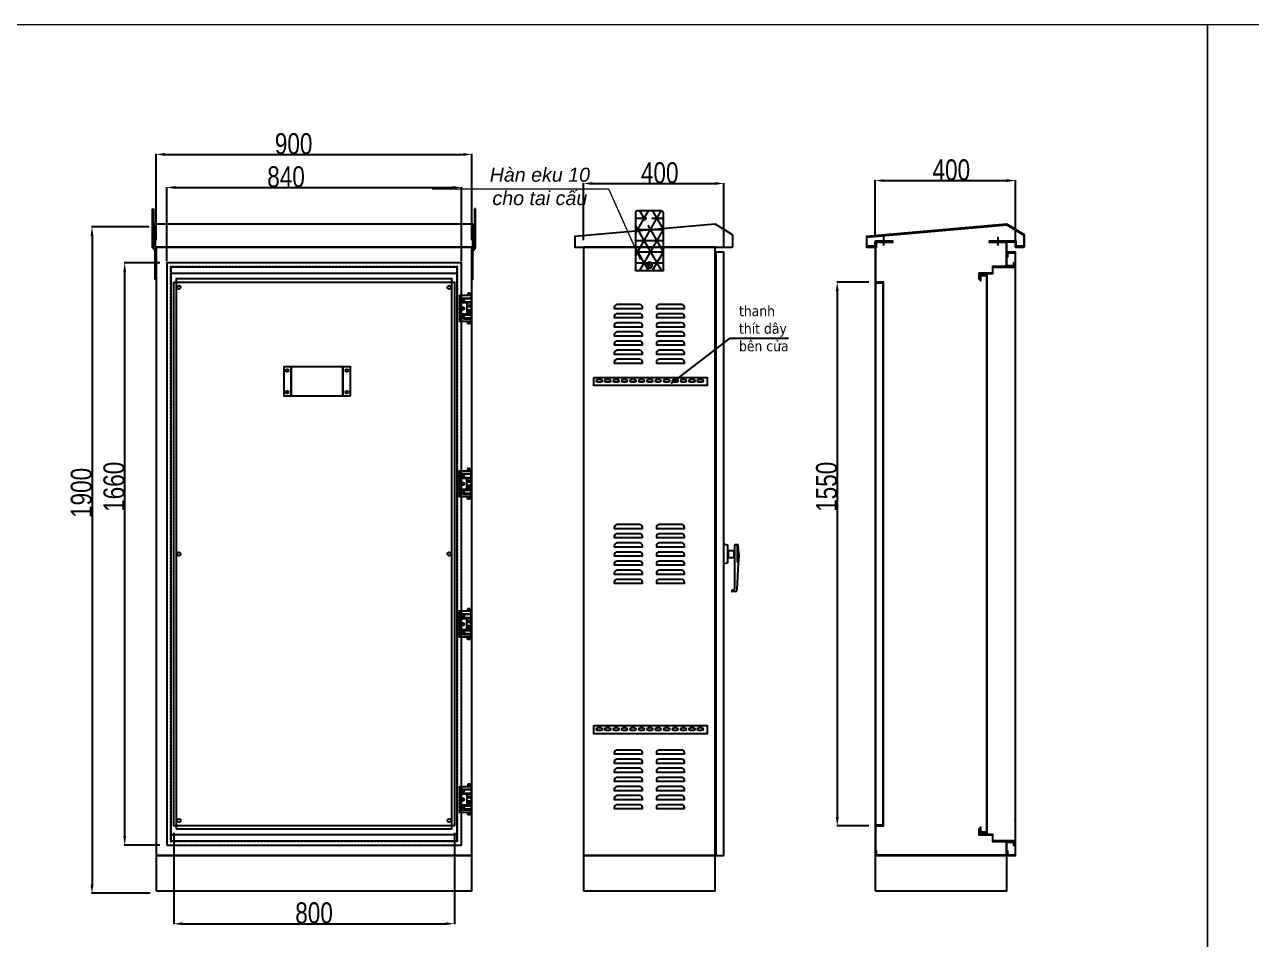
# Model space of a CAD drawing. Header units: inches. Extents: x 21 to 136330, y 8 to 58290.
# Drawn here: x 29697 to 33193, y 19585 to 22194 of the extents above; entities that cross this region are included whole.
import ezdxf
from ezdxf.enums import TextEntityAlignment as Align

# ---------------------------------------------------------------- set-up
doc = ezdxf.new("R2010")
doc.units = ezdxf.units.IN
doc.header["$MEASUREMENT"] = 0
doc.linetypes.add('EPL_DASH', pattern=[1, 0.5, -0.5])
doc.linetypes.add('HIDDEN', pattern=[9.525, 6.35, -3.175])
for name, color, linetype, lineweight in [('0 TĂNG CỨNG', 7, 'Continuous', 15), ('@.0.DM. NÉT ĐỨT', 8, 'HIDDEN', 9), ('ME-DIM', 8, 'Continuous', 13)]:
    doc.layers.add(name, color=color, linetype=linetype, lineweight=lineweight)
for name, color, linetype, transparency in [('@.0.DM. KÍCH THƯỚC', 8, 'Continuous', 0.2), ('@.0.DM. KÍCH THƯỚC @ 1', 8, 'Continuous', 0.2), ('@.DM. KÍCH THƯỚC', 8, 'Continuous', 0.2), ('@.DM. KÍCH THƯỚC @ 1', 8, 'Continuous', 0.2)]:
    doc.layers.add(name, color=color, linetype=linetype, transparency=transparency)
for name, color, linetype in [('@.0.DM. NÉT CHÍNH', 7, 'Continuous'), ('DIM', 96, 'Continuous'), ('equipments-cont.', 140, 'Continuous'), ('Text', 4, 'Continuous')]:
    doc.layers.add(name, color=color, linetype=linetype)
doc.styles.add('ARIAL', font='arial.ttf')
doc.styles.add('Note Text (ISO)', font='tahoma.ttf')
doc.styles.add('roman', font='roman.shx', dxfattribs={"width": 0.8})
doc.styles.add('Tahoma (Input Text)', font='tahoma.ttf')
doc.styles.add('TEXT-ELECTRICAL', font='')
doc.styles.get('TEXT-ELECTRICAL').set_extended_font_data('.VnArial NarrowH')
doc.dimstyles.new('Kích thước Duy Mạnh', dxfattribs={"dimtxt": 30, "dimasz": 25, "dimexe": 1.25, "dimexo": 20, "dimtad": 1, "dimdec": 1, "dimtxsty": 'roman', "dimcen": 2.5, "dimclrd": 8, "dimclre": 8, "dimclrt": 2, "dimadec": 0, "dimazin": 0, "dimtfac": 1, "dimtdec": 1, "dimtix": 1, "dimtmove": 0, "dimatfit": 3, "dimfxl": 1, "dimtfillclr": 1, "dimarcsym": 0})
doc.dimstyles.new('ME DIM 1-20', dxfattribs={"dimscale": 20, "dimtxt": 2, "dimasz": 1, "dimexe": 0.5, "dimexo": 0.5, "dimgap": 0.5, "dimtad": 1, "dimdec": 0, "dimzin": 0, "dimdsep": 46, "dimtxsty": 'TEXT-ELECTRICAL', "dimblk": 'OBLIQUE', "dimcen": 0, "dimdle": 0.5, "dimclrd": 256, "dimclre": 256, "dimclrt": 256, "dimadec": 0, "dimazin": 0, "dimtfac": 1, "dimtdec": 0, "dimtix": 1, "dimtofl": 0, "dimtmove": 0, "dimatfit": 3, "dimfxl": 1, "dimtolj": 1, "dimtzin": 0, "dimlwd": -1, "dimlwe": -1, "dimarcsym": 0})

# ---------------------------------------------------------------- blocks, each defined once
blk = doc.blocks.new('KHUNG KT1')
at = {"color": 7}
blk.add_lwpolyline([(0, 0), (7128, 0), (7128, -5040), (0, -5040)], close=True, dxfattribs=at)
at = {"color": 1, "style": 'Tahoma (Input Text)', "flags": 8}
for tag, p in [('#01', (328.9, -4851.1)), ('#03', (1514.7, -4846.3)), ('#05', (2819, -4851.1)), ('#07', (4424, -4851.1)), ('#09', (5172.9, -4851.1)), ('#02', (189.8, -4995.1)), ('#04', (1755.3, -4995.1)), ('#06', (2727.8, -4995.1)), ('#08', (4382.7, -4995.1)), ('#10', (5172.9, -4995.1))]:
    blk.add_attdef(tag, p, '', height=60, dxfattribs=at)
blk.add_attdef('#11', text='', height=60, dxfattribs=at).set_placement((6996, -4961.6), align=Align.CENTER)
at = {"layer": '0 TĂNG CỨNG', "color": 1, "style": 'ARIAL'}
blk.add_attdef('#12', (852.8, -4987.6), '', height=60, dxfattribs=at)
blk = doc.blocks.new('*D1057')
at = {"layer": '@.DM. KÍCH THƯỚC', "color": 8, "lineweight": -2, "transparency": 16777216}
for p, q in [((30081.9, 21514.5), (29981, 21514.5)), ((30081.9, 19854.6), (29981, 19854.6))]:
    blk.add_line(p, q, dxfattribs=at)
at = {"layer": '@.DM. KÍCH THƯỚC', "lineweight": -2, "transparency": 16777216}
blk.add_line((29982.2, 19879.6), (29982.2, 21489.5), dxfattribs=at)
at = {"layer": '@.DM. KÍCH THƯỚC', "transparency": 16777216}
for points in [[(29978.1, 21489.5), (29986.4, 21489.5), (29982.2, 21514.5)], [(29978.1, 19879.6), (29986.4, 19879.6), (29982.2, 19854.6)]]:
    blk.add_solid(points, dxfattribs=at)
at = {"layer": 'Defpoints', "color": 0, "transparency": 16777216}
for p in [(29982.2, 21514.5), (30101.9, 21514.5), (30101.9, 19854.6)]:
    blk.add_point(p, dxfattribs=at)
at = {"layer": '@.DM. KÍCH THƯỚC', "color": 2, "transparency": 16777216, "insert": (29921.6, 20804.6), "char_height": 60, "attachment_point": 1, "rotation": 90, "style": 'roman'}
blk.add_mtext('1660', dxfattribs=at)
blk = doc.blocks.new('*D1058')
at = {"layer": '@.DM. KÍCH THƯỚC', "color": 8, "lineweight": -2, "transparency": 16777216}
for p, q in [((30101.9, 21519.6), (30101.9, 21730.8)), ((30941.8, 21519.6), (30941.8, 21730.8))]:
    blk.add_line(p, q, dxfattribs=at)
at = {"layer": '@.DM. KÍCH THƯỚC', "lineweight": -2, "transparency": 16777216}
blk.add_line((30126.9, 21729.5), (30916.8, 21729.5), dxfattribs=at)
at = {"layer": '@.DM. KÍCH THƯỚC', "transparency": 16777216}
for points in [[(30126.9, 21733.7), (30126.9, 21725.4), (30101.9, 21729.5)], [(30916.8, 21733.7), (30916.8, 21725.4), (30941.8, 21729.5)]]:
    blk.add_solid(points, dxfattribs=at)
at = {"layer": 'Defpoints', "color": 0, "transparency": 16777216}
for p in [(30941.8, 21729.5), (30101.9, 21499.6), (30941.8, 21499.6)]:
    blk.add_point(p, dxfattribs=at)
at = {"layer": '@.DM. KÍCH THƯỚC', "color": 2, "transparency": 16777216, "insert": (30388.5, 21790.1), "char_height": 60, "attachment_point": 1, "style": 'roman'}
blk.add_mtext('840', dxfattribs=at)
blk = doc.blocks.new('*D1062')
at = {"layer": '@.DM. KÍCH THƯỚC', "color": 8, "lineweight": -2, "transparency": 16777216}
for p, q in [((30052.4, 21617.1), (29887.9, 21617.1)), ((30054.9, 19717.2), (29887.9, 19717.2))]:
    blk.add_line(p, q, dxfattribs=at)
at = {"layer": '@.DM. KÍCH THƯỚC', "lineweight": -2, "transparency": 16777216}
blk.add_line((29889.1, 21592.1), (29889.1, 19742.2), dxfattribs=at)
at = {"layer": '@.DM. KÍCH THƯỚC', "transparency": 16777216}
for points in [[(29884.9, 21592.1), (29893.3, 21592.1), (29889.1, 21617.1)], [(29884.9, 19742.2), (29893.3, 19742.2), (29889.1, 19717.2)]]:
    blk.add_solid(points, dxfattribs=at)
at = {"layer": 'Defpoints', "color": 0, "transparency": 16777216}
for p in [(30072.4, 21617.1), (29889.1, 19717.2), (30074.9, 19717.2)]:
    blk.add_point(p, dxfattribs=at)
at = {"layer": '@.DM. KÍCH THƯỚC', "color": 2, "transparency": 16777216, "insert": (29828.5, 20787.2), "char_height": 60, "attachment_point": 1, "rotation": 90, "style": 'roman'}
blk.add_mtext('1900', dxfattribs=at)
blk = doc.blocks.new('*D1063')
at = {"layer": '@.DM. KÍCH THƯỚC', "color": 8, "lineweight": -2, "transparency": 16777216}
for p, q in [((30071.9, 21579.5), (30071.9, 21824.9)), ((30971.9, 21579.5), (30971.9, 21824.9))]:
    blk.add_line(p, q, dxfattribs=at)
at = {"layer": '@.DM. KÍCH THƯỚC', "lineweight": -2, "transparency": 16777216}
blk.add_line((30096.9, 21823.7), (30946.9, 21823.7), dxfattribs=at)
at = {"layer": '@.DM. KÍCH THƯỚC', "transparency": 16777216}
for points in [[(30096.9, 21827.8), (30096.9, 21819.5), (30071.9, 21823.7)], [(30946.9, 21827.8), (30946.9, 21819.5), (30971.9, 21823.7)]]:
    blk.add_solid(points, dxfattribs=at)
at = {"layer": 'Defpoints', "color": 0, "transparency": 16777216}
for p in [(30971.9, 21823.7), (30071.9, 21559.5), (30971.9, 21559.5)]:
    blk.add_point(p, dxfattribs=at)
at = {"layer": '@.DM. KÍCH THƯỚC', "color": 2, "transparency": 16777216, "insert": (30410.1, 21884.3), "char_height": 60, "attachment_point": 1, "style": 'roman'}
blk.add_mtext('900', dxfattribs=at)
blk = doc.blocks.new('*D1064')
at = {"layer": '@.DM. KÍCH THƯỚC', "color": 8, "lineweight": -2, "transparency": 16777216}
for p, q in [((32102.6, 21459.6), (32011.6, 21459.6)), ((32102.6, 19909.6), (32011.6, 19909.6))]:
    blk.add_line(p, q, dxfattribs=at)
at = {"layer": '@.DM. KÍCH THƯỚC', "lineweight": -2, "transparency": 16777216}
blk.add_line((32012.9, 21434.6), (32012.9, 19934.6), dxfattribs=at)
at = {"layer": '@.DM. KÍCH THƯỚC', "transparency": 16777216}
for points in [[(32008.7, 21434.6), (32017.1, 21434.6), (32012.9, 21459.6)], [(32008.7, 19934.6), (32017.1, 19934.6), (32012.9, 19909.6)]]:
    blk.add_solid(points, dxfattribs=at)
at = {"layer": 'Defpoints', "color": 0, "transparency": 16777216}
for p in [(32122.6, 21459.6), (32012.9, 19909.6), (32122.6, 19909.6)]:
    blk.add_point(p, dxfattribs=at)
at = {"layer": '@.DM. KÍCH THƯỚC', "color": 2, "transparency": 16777216, "insert": (31952.3, 20804.6), "char_height": 60, "attachment_point": 1, "rotation": 90, "style": 'roman'}
blk.add_mtext('1550', dxfattribs=at)
blk = doc.blocks.new('*D1065')
at = {"layer": '@.DM. KÍCH THƯỚC', "color": 8, "lineweight": -2, "transparency": 16777216}
for p, q in [((32121.1, 21593.1), (32121.1, 21750.3)), ((32521.1, 21561.6), (32521.1, 21750.3))]:
    blk.add_line(p, q, dxfattribs=at)
at = {"layer": '@.DM. KÍCH THƯỚC', "lineweight": -2, "transparency": 16777216}
blk.add_line((32146.1, 21749.1), (32496.1, 21749.1), dxfattribs=at)
at = {"layer": '@.DM. KÍCH THƯỚC', "transparency": 16777216}
for points in [[(32146.1, 21753.2), (32146.1, 21744.9), (32121.1, 21749.1)], [(32496.1, 21753.2), (32496.1, 21744.9), (32521.1, 21749.1)]]:
    blk.add_solid(points, dxfattribs=at)
at = {"layer": 'Defpoints', "color": 0, "transparency": 16777216}
for p in [(32521.1, 21749.1), (32121.1, 21573.1), (32521.1, 21541.6)]:
    blk.add_point(p, dxfattribs=at)
at = {"layer": '@.DM. KÍCH THƯỚC', "color": 2, "transparency": 16777216, "insert": (32284.4, 21809.7), "char_height": 60, "attachment_point": 1, "style": 'roman'}
blk.add_mtext('400', dxfattribs=at)
blk = doc.blocks.new('*D1066')
at = {"layer": '@.DM. KÍCH THƯỚC', "color": 8, "lineweight": -2, "transparency": 16777216}
for p, q in [((31290.1, 21579.6), (31290.1, 21742.1)), ((31690.1, 21561.6), (31690.1, 21742.1))]:
    blk.add_line(p, q, dxfattribs=at)
at = {"layer": '@.DM. KÍCH THƯỚC', "lineweight": -2, "transparency": 16777216}
blk.add_line((31315.1, 21740.9), (31665.1, 21740.9), dxfattribs=at)
at = {"layer": '@.DM. KÍCH THƯỚC', "transparency": 16777216}
for points in [[(31315.1, 21745), (31315.1, 21736.7), (31290.1, 21740.9)], [(31665.1, 21745), (31665.1, 21736.7), (31690.1, 21740.9)]]:
    blk.add_solid(points, dxfattribs=at)
at = {"layer": 'Defpoints', "color": 0, "transparency": 16777216}
for p in [(31690.1, 21740.9), (31290.1, 21559.6), (31690.1, 21541.6)]:
    blk.add_point(p, dxfattribs=at)
at = {"layer": '@.DM. KÍCH THƯỚC', "color": 2, "transparency": 16777216, "insert": (31453.4, 21801.5), "char_height": 60, "attachment_point": 1, "style": 'roman'}
blk.add_mtext('400', dxfattribs=at)
blk = doc.blocks.new('*D1099')
at = {"layer": '@.DM. KÍCH THƯỚC', "color": 8, "lineweight": -2, "transparency": 16777216}
for p, q in [((30121.9, 19889.6), (30121.9, 19629.1)), ((30921.9, 19889.6), (30921.9, 19629.1))]:
    blk.add_line(p, q, dxfattribs=at)
at = {"layer": '@.DM. KÍCH THƯỚC', "lineweight": -2, "transparency": 16777216}
blk.add_line((30146.9, 19630.4), (30896.9, 19630.4), dxfattribs=at)
at = {"layer": '@.DM. KÍCH THƯỚC', "transparency": 16777216}
for points in [[(30146.9, 19634.6), (30146.9, 19626.2), (30121.9, 19630.4)], [(30896.9, 19634.6), (30896.9, 19626.2), (30921.9, 19630.4)]]:
    blk.add_solid(points, dxfattribs=at)
at = {"layer": 'Defpoints', "color": 0, "transparency": 16777216}
for p in [(30121.9, 19909.6), (30921.9, 19909.6), (30921.9, 19630.4)]:
    blk.add_point(p, dxfattribs=at)
at = {"layer": '@.DM. KÍCH THƯỚC', "color": 2, "transparency": 16777216, "insert": (30521.9, 19661), "char_height": 60, "attachment_point": 5, "style": 'roman'}
blk.add_mtext('800', dxfattribs=at)
blk = doc.blocks.new('HL011-1-6')
at = {"color": 8}
for p, q in [((29.5, 81), (22.5, 81)), ((22.5, 81), (22.5, 78)), ((23.5, 78), (22.5, 78)), ((23.5, 75), (22.5, 75)), ((23.5, 75), (23.5, 78)), ((29.5, 78), (28.5, 78)), ((28.5, 75), (28.5, 78)), ((28.5, 75), (29.5, 75)), ((29.5, 78), (29.5, 81)), ((11, 56), (11, 54)), ((11, 56), (32, 56)), ((20, 54), (20, 21)), ((20, 47), (32, 47)), ((32, 42.5), (20, 42.5)), ((22.5, 56), (22.5, 54)), ((23.1, 47), (24, 44)), ((24, 44), (28, 44)), ((28.9, 47), (28, 44)), ((29.5, 54), (29.5, 56)), ((11, 21), (11, 19)), ((11, 19), (32, 19)), ((32, 32.5), (20, 32.5)), ((20, 28), (32, 28)), ((22.5, 19), (22.5, 21)), ((23.5, 0), (22.5, 0)), ((23.1, 28), (24, 31)), ((23.5, 0), (23.5, -3)), ((24, 31), (28, 31)), ((28.9, 28), (28, 31)), ((28.5, 0), (28.5, -3)), ((28.5, 0), (29.5, 0)), ((29.5, 21), (29.5, 19)), ((22.5, -6), (22.5, -3)), ((23.5, -3), (22.5, -3)), ((29.5, -6), (22.5, -6)), ((29.5, -3), (28.5, -3)), ((29.5, -3), (29.5, -6))]:
    blk.add_line(p, q, dxfattribs=at)
for points in [[(32, 19), (32, 0), (0, 0), (0, 75), (32, 75), (32, 56)], [(32, 28), (32, 21), (3, 21), (3, 54), (32, 54), (32, 47)], [(32, 42.5), (32, 32.5)]]:
    blk.add_lwpolyline(points, dxfattribs=at)
for points in [[(10, 67), (32, 67), (32, 65), (10, 65)], [(10, 8), (32, 8), (32, 10), (10, 10)]]:
    blk.add_lwpolyline(points, close=True, dxfattribs=at)
for centre in [(5.5, 62.5), (5.5, 37.5), (5.5, 12.5)]:
    blk.add_circle(centre, 3, dxfattribs=at)
blk = doc.blocks.new('Tai cau - 1')
h = blk.add_hatch(color=8)
h.paths.add_polyline_path([(-7.5, 200), (-10, 200), (-10, 182.5), (-7.5, 182.5)])
h.paths.add_polyline_path([(-7.5, 157.5), (-10, 157.5), (-10, 89.6), (-2.5, 79.6), (-2.5, 0), (0, 0), (0, 80), (-7.5, 90.4)])
at = {"color": 8}
for p, q in [((-10, 200), (-7.5, 200)), ((-10, 89.6), (-10, 200)), ((-7.5, 200), (-7.5, 90.4)), ((-2.5, 79.6), (-10, 89.6))]:
    blk.add_line(p, q, dxfattribs=at)
at = {"color": 2}
blk.add_lwpolyline([(-10, 182.5), (-7.5, 182.5), (-7.5, 157.5), (-10, 157.5)], close=True, dxfattribs=at)
at = {"color": 8}
blk.add_lwpolyline([(-7.5, 90.4), (0, 80), (0, 0), (-2.5, 0), (-2.5, 79.6)], dxfattribs=at)
blk = doc.blocks.new('TV-HTS4')
at = {"layer": 'equipments-cont.'}
for p, q in [((12, 10), (10, 12)), ((12, 10), (28, 10)), ((12, 10), (12, -10)), ((28, 10), (30, 12)), ((28, 10), (28, -10)), ((40, 26.4), (32, 26.4)), ((39, -21), (39, 26.4)), ((42, 0), (40, 26.4)), ((42, 0), (41.1, -21)), ((12, -10), (10, -12)), ((12, -10), (28, -10)), ((28, -10), (30, -12)), ((40.9, -24), (37.1, -102.1)), ((39, -23.5), (39, -21)), ((40.4, -23.5), (39, -23.5)), ((40.6, -21.5), (39.5, -21.5)), ((22.5, -104.3), (22.5, -106)), ((28, -102.4), (23.3, -103.3)), ((32.1, -107), (23.5, -107))]:
    blk.add_line(p, q, dxfattribs=at)
blk.add_lwpolyline([(0, 28.5), (8.5, 26.4, -0.344151), (10, 24.4), (10, -24.4, -0.344151), (8.5, -26.4), (0, -28.5)], format="xyb", close=True, dxfattribs=at)
blk.add_lwpolyline([(30, 24.4), (30, -100)], dxfattribs=at)
for centre, radius, start, end in [((32, 24.4), 2, 90, 180), ((39.5, -21), 0.5, 180, 270), ((40.4, -24), 0.5, 357.4899, 90), ((40.6, -21), 0.5, 270, 357.4899), ((23.5, -104.3), 1, 101.3099, 180), ((27.5, -100), 2.5, 281.3099, 0), ((32.1, -102), 5, 270, 358.5193), ((23.5, -106), 1, 180, 270)]:
    blk.add_arc(centre, radius, start, end, dxfattribs=at)
blk = doc.blocks.new('bl10')
h = blk.add_hatch()
h.set_pattern_fill('ANGLE', color=256, scale=0.5, style=0)
h.set_pattern_definition([(0, (-95209.8878, -16108.5042), (0, 3.4925), [2.54, -0.9525]), (90, (-95209.8878, -16108.5042), (-3.4925, 2e-16), [2.54, -0.9525])])
edge = h.paths.add_edge_path(flags=16)
edge.add_arc((0, 7.4), 5, 0, 360)
h.paths.add_polyline_path([(-4.2, 14.7), (-8.5, 7.4), (-4.2, 0), (4.2, 0), (8.5, 7.4), (4.2, 14.7)])
h = blk.add_hatch()
h.set_pattern_fill('DOTS', color=256, style=0)
h.set_pattern_definition([(0, (-95209.8878, -16108.5042), (0.79375, 1.5875), [0, -1.5875])])
edge = h.paths.add_edge_path()
edge.add_arc((0, 7.4), 5, 0, 360)
at = {"color": 252}
for p, q in [((-0.5, 7.4), (0.5, 7.4)), ((0, 6.9), (0, 7.9))]:
    blk.add_line(p, q, dxfattribs=at)
blk.add_lwpolyline([(-4.2, 14.7), (-8.5, 7.4), (-4.2, 0), (4.2, 0), (8.5, 7.4), (4.2, 14.7)], close=True)
blk.add_circle((0, 7.4), 5)
blk = doc.blocks.new('_Oblique')
at = {"color": 0, "linetype": 'ByBlock', "lineweight": -2}
blk.add_line((-0.5, -0.5), (0.5, 0.5), dxfattribs=at)
blk = doc.blocks.new('*U68')
blk.add_circle((-11.5, 10), 1.5)
at = {"layer": '@.0.DM. NÉT CHÍNH'}
for p, q in [((-3, 82), (-21.5, 82)), ((-21.5, 82), (-21.5, 0)), ((-3, 82), (0, 82)), ((0, 0), (0, 82)), ((1.5, 82), (0, 82)), ((145.7, 82), (1.5, 82)), ((145.7, 82), (147.2, 82)), ((147.2, 82), (147.2, 0)), ((147.2, 82), (150.2, 82)), ((168.7, 82), (150.2, 82)), ((168.7, 0), (168.7, 82)), ((-21.5, 0), (-3, 0)), ((1.5, 0), (145.7, 0)), ((145.7, 0), (147.2, 0)), ((150.2, 0), (147.2, 0)), ((150.2, 0), (168.7, 0))]:
    blk.add_line(p, q, dxfattribs=at)
at = {"layer": '@.0.DM. NÉT CHÍNH', "color": 8}
for p, q in [((0, 82), (0, 0)), ((147.2, 0), (147.2, 82))]:
    blk.add_line(p, q, dxfattribs=at)
at = {"layer": '@.0.DM. NÉT CHÍNH'}
for points in [[(168.7, 0), (168.7, 82), (-21.5, 82), (-21.5, 0)], [(147.2, 0), (147.2, 82), (0, 82), (0, 0)]]:
    blk.add_lwpolyline(points, close=True, dxfattribs=at)
for centre in [(-11.5, 72), (158.7, 72), (-11.5, 10), (158.7, 10)]:
    blk.add_circle(centre, 4, dxfattribs=at)
blk = doc.blocks.new('A$C7B5F0327')
at = {"color": 253}
for p, q in [((4, 8), (12, 8)), ((4, 0), (12, 0))]:
    blk.add_line(p, q, dxfattribs=at)
for centre, start, end in [((4, 4), 90, 270), ((12, 4), 270, 90)]:
    blk.add_arc(centre, 4, start, end, dxfattribs=at)
blk = doc.blocks.new('*U338')
at = {"layer": 'DIM', "color": 7, "linetype": 'EPL_DASH', "xscale": -1}
blk.add_blockref('A$C7B5F0327', (8, -4), dxfattribs=at)
blk = doc.blocks.new('*U339')
at = {"layer": '@.DM. KÍCH THƯỚC', "color": 0, "linetype": 'ByBlock', "lineweight": -2, "transparency": 16777216}
for p in [(0, 0), (24, 0), (48, 0), (72, 0), (96, 0), (120, 0), (144, 0), (168, 0), (192, 0), (216, 0), (240, 0), (264, 0), (288, 0)]:
    blk.add_blockref('*U338', p, dxfattribs=at)
blk = doc.blocks.new('*U340')
at = {"layer": 'DIM', "color": 7, "linetype": 'EPL_DASH', "xscale": -1}
blk.add_blockref('A$C7B5F0327', (8, -4), dxfattribs=at)
blk = doc.blocks.new('*U341')
at = {"layer": '@.DM. KÍCH THƯỚC', "color": 0, "linetype": 'ByBlock', "lineweight": -2, "transparency": 16777216}
for p in [(0, 0), (24, 0), (48, 0), (72, 0), (96, 0), (120, 0), (144, 0), (168, 0), (192, 0), (216, 0), (240, 0), (264, 0), (288, 0)]:
    blk.add_blockref('*U340', p, dxfattribs=at)

msp = doc.modelspace()

# ---------------------------------------------------------------- hatches: boundary and pattern name
h = msp.add_hatch()
h.set_pattern_fill('NET3', color=252, scale=10, style=0)
h.set_pattern_definition([(0, (-63747.98, 5385.643), (0, 31.75), []), (60, (-63747.98, 5385.643), (-27.496307, 15.875), []), (120, (-63747.98, 5385.643), (-27.496307, -15.875), [])])
edge = h.paths.add_edge_path()
edge.add_line((31437.5725, 21493.0594), (31517.5725, 21493.0594))
edge.add_line((31517.5725, 21493.0594), (31517.5725, 21657.5265))
edge.add_arc((31512.5725, 21657.5265), 5, 0, 90)
edge.add_line((31512.5725, 21662.5265), (31442.5725, 21662.5265))
edge.add_arc((31442.5725, 21657.5265), 5, 90, 180)
edge.add_line((31437.5725, 21657.5265), (31437.5725, 21493.0594))
edge = h.paths.add_edge_path(flags=16)
edge.add_arc((31477.5725, 21632.5265), 11.5, 0, 360)
h.paths.add_polyline_path([(31473.3225, 21515.4207), (31469.0725, 21508.0594), (31473.3225, 21500.6982), (31481.8225, 21500.6982), (31486.0725, 21508.0594), (31481.8225, 21515.4207)], flags=16)
edge = h.paths.add_edge_path(flags=0)
edge.add_arc((31477.5725, 21508.0594), 5, 0, 360)
edge = h.paths.add_edge_path(flags=0)
edge.add_line((31477.5725, 21507.5594), (31477.5725, 21508.5594))
edge = h.paths.add_edge_path(flags=0)
edge.add_line((31477.0725, 21508.0594), (31478.0725, 21508.0594))

# ---------------------------------------------------------------- linework, layer by layer
at = {"color": 252}
msp.add_lwpolyline([(31437.5725, 21493.0594), (31517.5725, 21493.0594), (31517.5725, 21657.5265, 0.414213562), (31512.5725, 21662.5265), (31442.5725, 21662.5265, 0.414213562), (31437.5725, 21657.5265)], format="xyb", close=True, dxfattribs=at)
at = {"color": 2}
for points in [[(31449.5743, 21395.5594), (31385.5743, 21395.5594, 0.414213562), (31377.5743, 21387.5594), (31377.5743, 21384.5594), (31457.5743, 21384.5594), (31457.5743, 21387.5594, 0.414213562)], [(31449.5743, 21369.5594), (31385.5743, 21369.5594, 0.414213562), (31377.5743, 21361.5594), (31377.5743, 21358.5594), (31457.5743, 21358.5594), (31457.5743, 21361.5594, 0.414213562)], [(31569.5743, 21395.5594), (31505.5743, 21395.5594, 0.414213562), (31497.5743, 21387.5594), (31497.5743, 21384.5594), (31577.5743, 21384.5594), (31577.5743, 21387.5594, 0.414213562)], [(31569.5743, 21369.5594), (31505.5743, 21369.5594, 0.414213562), (31497.5743, 21361.5594), (31497.5743, 21358.5594), (31577.5743, 21358.5594), (31577.5743, 21361.5594, 0.414213562)], [(31449.5743, 21343.5594), (31385.5743, 21343.5594, 0.414213562), (31377.5743, 21335.5594), (31377.5743, 21332.5594), (31457.5743, 21332.5594), (31457.5743, 21335.5594, 0.414213562)], [(31569.5743, 21343.5594), (31505.5743, 21343.5594, 0.414213562), (31497.5743, 21335.5594), (31497.5743, 21332.5594), (31577.5743, 21332.5594), (31577.5743, 21335.5594, 0.414213562)], [(31449.5743, 21317.5594), (31385.5743, 21317.5594, 0.414213562), (31377.5743, 21309.5594), (31377.5743, 21306.5594), (31457.5743, 21306.5594), (31457.5743, 21309.5594, 0.414213562)], [(31569.5743, 21317.5594), (31505.5743, 21317.5594, 0.414213562), (31497.5743, 21309.5594), (31497.5743, 21306.5594), (31577.5743, 21306.5594), (31577.5743, 21309.5594, 0.414213562)], [(31449.5743, 21291.5594), (31385.5743, 21291.5594, 0.414213562), (31377.5743, 21283.5594), (31377.5743, 21280.5594), (31457.5743, 21280.5594), (31457.5743, 21283.5594, 0.414213562)], [(31449.5743, 21265.5594), (31385.5743, 21265.5594, 0.414213562), (31377.5743, 21257.5594), (31377.5743, 21254.5594), (31457.5743, 21254.5594), (31457.5743, 21257.5594, 0.414213562)], [(31569.5743, 21291.5594), (31505.5743, 21291.5594, 0.414213562), (31497.5743, 21283.5594), (31497.5743, 21280.5594), (31577.5743, 21280.5594), (31577.5743, 21283.5594, 0.414213562)], [(31569.5743, 21265.5594), (31505.5743, 21265.5594, 0.414213562), (31497.5743, 21257.5594), (31497.5743, 21254.5594), (31577.5743, 21254.5594), (31577.5743, 21257.5594, 0.414213562)], [(31449.5743, 21239.5594), (31385.5743, 21239.5594, 0.414213562), (31377.5743, 21231.5594), (31377.5743, 21228.5594), (31457.5743, 21228.5594), (31457.5743, 21231.5594, 0.414213562)], [(31569.5743, 21239.5594), (31505.5743, 21239.5594, 0.414213562), (31497.5743, 21231.5594), (31497.5743, 21228.5594), (31577.5743, 21228.5594), (31577.5743, 21231.5594, 0.414213562)], [(31449.5743, 20768.1791), (31385.5743, 20768.1791, 0.414213562), (31377.5743, 20760.1791), (31377.5743, 20757.1791), (31457.5743, 20757.1791), (31457.5743, 20760.1791, 0.414213562)], [(31449.5743, 20742.1791), (31385.5743, 20742.1791, 0.414213562), (31377.5743, 20734.1791), (31377.5743, 20731.1791), (31457.5743, 20731.1791), (31457.5743, 20734.1791, 0.414213562)], [(31569.5743, 20768.1791), (31505.5743, 20768.1791, 0.414213562), (31497.5743, 20760.1791), (31497.5743, 20757.1791), (31577.5743, 20757.1791), (31577.5743, 20760.1791, 0.414213562)], [(31569.5743, 20742.1791), (31505.5743, 20742.1791, 0.414213562), (31497.5743, 20734.1791), (31497.5743, 20731.1791), (31577.5743, 20731.1791), (31577.5743, 20734.1791, 0.414213562)], [(31449.5743, 20716.1791), (31385.5743, 20716.1791, 0.414213562), (31377.5743, 20708.1791), (31377.5743, 20705.1791), (31457.5743, 20705.1791), (31457.5743, 20708.1791, 0.414213562)], [(31569.5743, 20716.1791), (31505.5743, 20716.1791, 0.414213562), (31497.5743, 20708.1791), (31497.5743, 20705.1791), (31577.5743, 20705.1791), (31577.5743, 20708.1791, 0.414213562)], [(31449.5743, 20690.1791), (31385.5743, 20690.1791, 0.414213562), (31377.5743, 20682.1791), (31377.5743, 20679.1791), (31457.5743, 20679.1791), (31457.5743, 20682.1791, 0.414213562)], [(31569.5743, 20690.1791), (31505.5743, 20690.1791, 0.414213562), (31497.5743, 20682.1791), (31497.5743, 20679.1791), (31577.5743, 20679.1791), (31577.5743, 20682.1791, 0.414213562)], [(31449.5743, 20664.1791), (31385.5743, 20664.1791, 0.414213562), (31377.5743, 20656.1791), (31377.5743, 20653.1791), (31457.5743, 20653.1791), (31457.5743, 20656.1791, 0.414213562)], [(31449.5743, 20638.1791), (31385.5743, 20638.1791, 0.414213562), (31377.5743, 20630.1791), (31377.5743, 20627.1791), (31457.5743, 20627.1791), (31457.5743, 20630.1791, 0.414213562)], [(31569.5743, 20664.1791), (31505.5743, 20664.1791, 0.414213562), (31497.5743, 20656.1791), (31497.5743, 20653.1791), (31577.5743, 20653.1791), (31577.5743, 20656.1791, 0.414213562)], [(31569.5743, 20638.1791), (31505.5743, 20638.1791, 0.414213562), (31497.5743, 20630.1791), (31497.5743, 20627.1791), (31577.5743, 20627.1791), (31577.5743, 20630.1791, 0.414213562)], [(31449.5743, 20612.1791), (31385.5743, 20612.1791, 0.414213562), (31377.5743, 20604.1791), (31377.5743, 20601.1791), (31457.5743, 20601.1791), (31457.5743, 20604.1791, 0.414213562)], [(31569.5743, 20612.1791), (31505.5743, 20612.1791, 0.414213562), (31497.5743, 20604.1791), (31497.5743, 20601.1791), (31577.5743, 20601.1791), (31577.5743, 20604.1791, 0.414213562)], [(31449.5743, 20125.5594), (31385.5743, 20125.5594, 0.414213562), (31377.5743, 20117.5594), (31377.5743, 20114.5594), (31457.5743, 20114.5594), (31457.5743, 20117.5594, 0.414213562)], [(31569.5743, 20125.5594), (31505.5743, 20125.5594, 0.414213562), (31497.5743, 20117.5594), (31497.5743, 20114.5594), (31577.5743, 20114.5594), (31577.5743, 20117.5594, 0.414213562)], [(31449.5743, 20099.5594), (31385.5743, 20099.5594, 0.414213562), (31377.5743, 20091.5594), (31377.5743, 20088.5594), (31457.5743, 20088.5594), (31457.5743, 20091.5594, 0.414213562)], [(31449.5743, 20073.5594), (31385.5743, 20073.5594, 0.414213562), (31377.5743, 20065.5594), (31377.5743, 20062.5594), (31457.5743, 20062.5594), (31457.5743, 20065.5594, 0.414213562)], [(31569.5743, 20099.5594), (31505.5743, 20099.5594, 0.414213562), (31497.5743, 20091.5594), (31497.5743, 20088.5594), (31577.5743, 20088.5594), (31577.5743, 20091.5594, 0.414213562)], [(31569.5743, 20073.5594), (31505.5743, 20073.5594, 0.414213562), (31497.5743, 20065.5594), (31497.5743, 20062.5594), (31577.5743, 20062.5594), (31577.5743, 20065.5594, 0.414213562)], [(31449.5743, 20047.5594), (31385.5743, 20047.5594, 0.414213562), (31377.5743, 20039.5594), (31377.5743, 20036.5594), (31457.5743, 20036.5594), (31457.5743, 20039.5594, 0.414213562)], [(31569.5743, 20047.5594), (31505.5743, 20047.5594, 0.414213562), (31497.5743, 20039.5594), (31497.5743, 20036.5594), (31577.5743, 20036.5594), (31577.5743, 20039.5594, 0.414213562)], [(31449.5743, 20021.5594), (31385.5743, 20021.5594, 0.414213562), (31377.5743, 20013.5594), (31377.5743, 20010.5594), (31457.5743, 20010.5594), (31457.5743, 20013.5594, 0.414213562)], [(31569.5743, 20021.5594), (31505.5743, 20021.5594, 0.414213562), (31497.5743, 20013.5594), (31497.5743, 20010.5594), (31577.5743, 20010.5594), (31577.5743, 20013.5594, 0.414213562)], [(31449.5743, 19995.5594), (31385.5743, 19995.5594, 0.414213562), (31377.5743, 19987.5594), (31377.5743, 19984.5594), (31457.5743, 19984.5594), (31457.5743, 19987.5594, 0.414213562)], [(31449.5743, 19969.5594), (31385.5743, 19969.5594, 0.414213562), (31377.5743, 19961.5594), (31377.5743, 19958.5594), (31457.5743, 19958.5594), (31457.5743, 19961.5594, 0.414213562)], [(31569.5743, 19995.5594), (31505.5743, 19995.5594, 0.414213562), (31497.5743, 19987.5594), (31497.5743, 19984.5594), (31577.5743, 19984.5594), (31577.5743, 19987.5594, 0.414213562)], [(31569.5743, 19969.5594), (31505.5743, 19969.5594, 0.414213562), (31497.5743, 19961.5594), (31497.5743, 19958.5594), (31577.5743, 19958.5594), (31577.5743, 19961.5594, 0.414213562)]]:
    msp.add_lwpolyline(points, format="xyb", close=True, dxfattribs=at)
at = {"layer": '@.0.DM. NÉT CHÍNH'}
for p, q in [((32146.1088, 21563.8089), (32146.1088, 21588.8113)), ((32471.1088, 21563.8089), (32471.1088, 21588.8113)), ((32519.6088, 19924.5594), (32519.6088, 19926.0594))]:
    msp.add_line(p, q, dxfattribs=at)
for points in [[(30069.3531, 21559.4961), (30974.3531, 21559.4961), (30974.3531, 21624.4364), (30069.3531, 21624.4364)], [(30071.8531, 19824.5594), (30971.8531, 19824.5594), (30971.8531, 21559.4961), (30071.8531, 21559.4961)], [(31290.0725, 19824.5594), (31665.0725, 19824.5594), (31665.0725, 21559.5017), (31290.0725, 21559.5017)], [(31666.5725, 19824.5594), (31690.0725, 19824.5594), (31690.0725, 21544.5594), (31666.5725, 21544.5594)], [(32122.6088, 19824.5594), (32122.6088, 21573.0594), (32121.1088, 21573.0594), (32121.1088, 19824.5594)], [(32519.6088, 21543.0594), (32519.6088, 19826.0594), (32499.1088, 19826.0594), (32499.1088, 19837.5594), (32497.6088, 19837.5594), (32497.6088, 19824.5594), (32521.1088, 19824.5594), (32521.1088, 21544.5594), (32497.6088, 21544.5594), (32497.6088, 21531.5594), (32499.1088, 21531.5594), (32499.1088, 21543.0594)], [(30101.8531, 19854.5594), (30941.8531, 19854.5594), (30941.8531, 21514.4961), (30101.8531, 21514.4961)], [(32418.1088, 21468.5594), (32418.1088, 21484.0594), (32456.6088, 21484.0594), (32456.6088, 21502.5594), (32516.6088, 21502.5594), (32516.6088, 21514.5594), (32515.1088, 21514.5594), (32515.1088, 21504.0594), (32455.1088, 21504.0594), (32455.1088, 21485.5594), (32416.6088, 21485.5594), (32416.6088, 21468.5594)], [(30113.8531, 19866.5594), (30929.8531, 19866.5594), (30929.8531, 21502.4961), (30113.8531, 21502.4961)], [(30113.8531, 19885.0594), (30929.8531, 19885.0594), (30929.8531, 21484.0594), (30113.8531, 21484.0594)], [(32438.6088, 21478.0594), (32438.6088, 19891.0594), (32421.6088, 19891.0594), (32421.6088, 19904.5594), (32420.1088, 19904.5594), (32420.1088, 19889.5594), (32440.1088, 19889.5594), (32440.1088, 21479.5594), (32420.1088, 21479.5594), (32420.1088, 21464.5594), (32421.6088, 21464.5594), (32421.6088, 21478.0594)], [(30129.3531, 19900.5594), (30914.3531, 19900.5594), (30914.3531, 21468.5594), (30129.3531, 21468.5594)], [(32122.6088, 21459.5594), (32122.6088, 21458.0594), (32143.1088, 21458.0594), (32143.1088, 19911.0594), (32122.6088, 19911.0594), (32122.6088, 19909.5594), (32144.6088, 19909.5594), (32144.6088, 21459.5594)], [(32416.6088, 19900.5594), (32416.6088, 19883.5594), (32455.1088, 19883.5594), (32455.1088, 19865.0594), (32515.1088, 19865.0594), (32515.1088, 19854.5594), (32516.6088, 19854.5594), (32516.6088, 19866.5594), (32456.6088, 19866.5594), (32456.6088, 19885.0594), (32418.1088, 19885.0594), (32418.1088, 19900.5594)], [(32124.6088, 19839.5594), (32123.1088, 19839.5594), (32123.1088, 19824.5594), (32496.1088, 19824.5594), (32496.1088, 19863.0594), (32514.6088, 19863.0594), (32514.6088, 19864.5594), (32494.6088, 19864.5594), (32494.6088, 19826.0594), (32124.6088, 19826.0594)], [(30071.8531, 19724.5594), (30971.8531, 19724.5594), (30971.8531, 19824.5594), (30071.8531, 19824.5594)], [(31290.0725, 19724.5594), (31665.0725, 19724.5594), (31665.0725, 19824.5594), (31290.0725, 19824.5594)], [(32121.1088, 19724.5594), (32496.1088, 19724.5594), (32496.1088, 19824.5594), (32121.1088, 19824.5594)]]:
    msp.add_lwpolyline(points, close=True, dxfattribs=at)
for points in [[(31266.5725, 21559.5594), (31690.0714, 21559.4984), (31712.0714, 21559.4961, 0.414213562), (31715.0718, 21562.4958), (31715.0749, 21592.7973, 0.263446003), (31713.6187, 21595.3699), (31665.078, 21624.5015), (31265.0725, 21589.5594), (31265.0725, 21559.5594)], [(32119.6088, 21573.0594), (32119.6088, 21564.0594, -0.414213562), (32118.1088, 21562.5594), (32101.1088, 21562.5594), (32101.1088, 21561.0594), (32118.1088, 21561.0594, 0.414213562), (32121.1088, 21564.0594), (32121.1088, 21573.0594, -0.414213562), (32122.6088, 21574.5594), (32171.1088, 21574.5594), (32171.1088, 21576.0594), (32122.6088, 21576.0594, 0.414213562)], [(32124.6088, 21571.5594, -0.414213562), (32126.1088, 21573.0594), (32171.1088, 21573.0594), (32171.1088, 21574.5594), (32126.1088, 21574.5594, 0.414213562), (32123.1088, 21571.5594), (32123.1088, 21559.5594), (32124.6088, 21559.5594)], [(32524.1088, 21561.0594), (32541.1088, 21561.0594), (32541.1088, 21562.5594), (32524.1088, 21562.5594, -0.414213562), (32522.6088, 21564.0594), (32522.6088, 21576.0594), (32446.1088, 21576.0594), (32446.1088, 21574.5594), (32521.1088, 21574.5594), (32521.1088, 21564.0594, 0.414213562)], [(32494.6088, 21571.5594), (32494.6088, 21504.5594), (32514.6088, 21504.5594), (32514.6088, 21506.0594), (32496.1088, 21506.0594), (32496.1088, 21571.5594, 0.414213562), (32493.1088, 21574.5594), (32446.1088, 21574.5594), (32446.1088, 21573.0594), (32493.1088, 21573.0594, -0.414213562)]]:
    msp.add_lwpolyline(points, format="xyb", close=True, dxfattribs=at)
for points in [[(32099.1088, 21559.5594), (32121.1088, 21559.5594), (32121.1088, 21561.0594), (32097.6088, 21561.0594), (32097.6088, 21588.1714), (32495.7529, 21622.9689), (32544.6113, 21593.6467), (32544.608, 21562.496, -0.414213562), (32543.1079, 21560.9961), (32521.1079, 21560.9984), (32521.1077, 21559.4984), (32543.1077, 21559.4961, 0.414213562), (32546.108, 21562.4958), (32546.1114, 21594.4958), (32496.1142, 21624.5015), (32096.1088, 21589.5594), (32096.1088, 21559.5596), (32121.1088, 21559.5564)], [(30941.8531, 21413.5594), (30946.3531, 21413.5594, -1), (30946.3531, 21405.5594), (30941.8531, 21405.5594)], [(30941.8531, 21388.5594), (30946.3531, 21388.5594, -1), (30946.3531, 21380.5594), (30941.8531, 21380.5594)], [(30941.8531, 21363.5594), (30946.3531, 21363.5594, -1), (30946.3531, 21355.5594), (30941.8531, 21355.5594)], [(30941.8531, 20913.5594), (30946.3531, 20913.5594, -1), (30946.3531, 20905.5594), (30941.8531, 20905.5594)], [(30941.8531, 20888.5594), (30946.3531, 20888.5594, -1), (30946.3531, 20880.5594), (30941.8531, 20880.5594)], [(30941.8531, 20863.5594), (30946.3531, 20863.5594, -1), (30946.3531, 20855.5594), (30941.8531, 20855.5594)], [(30941.8531, 20513.5594), (30946.3531, 20513.5594, -1), (30946.3531, 20505.5594), (30941.8531, 20505.5594)], [(30941.8531, 20488.5594), (30946.3531, 20488.5594, -1), (30946.3531, 20480.5594), (30941.8531, 20480.5594)], [(30941.8531, 20463.5594), (30946.3531, 20463.5594, -1), (30946.3531, 20455.5594), (30941.8531, 20455.5594)], [(30941.8531, 20013.5594), (30946.3531, 20013.5594, -1), (30946.3531, 20005.5594), (30941.8531, 20005.5594)], [(30941.8531, 19988.5594), (30946.3531, 19988.5594, -1), (30946.3531, 19980.5594), (30941.8531, 19980.5594)], [(30941.8531, 19963.5594), (30946.3531, 19963.5594, -1), (30946.3531, 19955.5594), (30941.8531, 19955.5594)]]:
    msp.add_lwpolyline(points, format="xyb", dxfattribs=at)
at = {"layer": '@.0.DM. NÉT CHÍNH', "color": 6}
msp.add_lwpolyline([(30121.8531, 21459.5594), (30921.8531, 21459.5594), (30921.8531, 19909.5594), (30121.8531, 19909.5594)], close=True, dxfattribs=at)
at = {"layer": '@.0.DM. NÉT CHÍNH', "color": 0}
msp.add_circle((31477.5725, 21508.0594), 6.5, dxfattribs=at)
at = {"layer": '@.0.DM. NÉT CHÍNH'}
for centre in [(30136.8531, 21444.5594), (30906.8531, 21444.5594), (30136.8531, 20684.5594), (30906.8531, 20684.5594), (30136.8531, 19924.5594), (30906.8531, 19924.5594)]:
    msp.add_circle(centre, 5, dxfattribs=at)
at = {"layer": '@.0.DM. NÉT ĐỨT'}
msp.add_lwpolyline([(30111.8531, 19864.5594), (30931.8531, 19864.5594), (30931.8531, 21504.4961), (30111.8531, 21504.4961)], close=True, dxfattribs=at)
at = {"layer": '@.DM. KÍCH THƯỚC'}
for points in [[(31318.8053, 21188.1453), (31641.8383, 21188.1453), (31641.8383, 21164.6527), (31318.8053, 21164.6527)], [(31318.8053, 20195.3408), (31641.8383, 20195.3408), (31641.8383, 20171.8482), (31318.8053, 20171.8482)]]:
    msp.add_lwpolyline(points, close=True, dxfattribs=at)

# ---------------------------------------------------------------- block references
at = {"color": 7}
for name, p in [('Tai cau - 1', (30071.8531, 21468.2678)), ('HL011-1-6', (30937.3531, 21347.0594)), ('HL011-1-6', (30936.726, 20847.0594)), ('HL011-1-6', (30936.726, 20447.0594)), ('HL011-1-6', (30937.3531, 19947.0594))]:
    msp.add_blockref(name, p, dxfattribs=at)
at = {"color": 7, "xscale": -1}
msp.add_blockref('Tai cau - 1', (30971.8531, 21468.2678), dxfattribs=at)
at = {"color": 252}
msp.add_blockref('bl10', (31477.5725, 21500.6982), dxfattribs=at)
at = {"layer": '0 TĂNG CỨNG', "color": 1, "xscale": 0.8792977987369557, "yscale": 0.8792977987369557, "zscale": 0.8792977987369557}
for p in [(26800.1213, 22194.0287), (33067.756, 22194.0287)]:
    msp.add_blockref('KHUNG KT1', p, dxfattribs=at)
at = {"layer": '@.0.DM. NÉT CHÍNH'}
msp.add_blockref('*U68', (30456.7834, 21135.7945), dxfattribs=at)
at = {"layer": '@.DM. KÍCH THƯỚC'}
for name, p in [('*U339', (31334.7912, 21178.1453)), ('*U341', (31334.7912, 20185.3408))]:
    msp.add_blockref(name, p, dxfattribs=at)
at = {"layer": 'Text'}
msp.add_blockref('TV-HTS4', (31690.0725, 20684.5594), dxfattribs=at)

# ---------------------------------------------------------------- texts
at = {"color": 7, "insert": (31165.3977, 21698.8912), "char_height": 40, "width": 704.873142, "attachment_point": 5, "style": 'ARIAL'}
msp.add_mtext('{\\fArial|b0|i1|c0|p34;Hàn eku 10\\Pcho tai cẩu\\P }', dxfattribs=at)
at = {"layer": '@.0.DM. KÍCH THƯỚC', "insert": (31732.6999, 21392.4605), "char_height": 30, "width": 269.497697, "attachment_point": 1, "style": 'Note Text (ISO)'}
msp.add_mtext('thanh \\Pthít dây\\Pbên cửa', dxfattribs=at)

# ---------------------------------------------------------------- dimensions: what is measured, and where the dimension line sits
at = {"layer": '@.DM. KÍCH THƯỚC @ 1', "color": 0}
for base, p1, p2, picture, middle in [((30971.8531, 21823.6629), (30071.8531, 21559.4961), (30971.8531, 21559.4961), '*D1063', (30471.8531, 21823.6629)), ((31690.0725, 21740.8501), (31290.0725, 21559.5564), (31690.0725, 21541.5594), '*D1066', (31515.0725, 21740.8501))]:
    dim = msp.add_linear_dim(base=base, p1=p1, p2=p2, dimstyle='Kích thước Duy Mạnh', override={"dimscale": 1, "dimtxt": 60, "dimdec": 0, "dimclrd": 256, "dimtdec": 0, "dimtix": 1, "dimtofl": 0, "dimtmove": 0, "dimatfit": 1}, dxfattribs=at)
    dim.commit()
    dim.dimension.update_dxf_attribs({"geometry": picture, "text_midpoint": middle, "dimtype": 128})
for base, p1, p2, angle, picture, middle in [((30941.7824, 21729.523), (30101.9238, 21499.5594), (30941.7824, 21499.5594), 180, '*D1058', (30450.1762, 21729.523)), ((32521.1088, 21749.0628), (32121.1088, 21573.0594), (32521.1088, 21541.5594), 180, '*D1065', (32346.1088, 21749.0628)), ((29889.1136, 19717.2174), (30072.3531, 21617.0943), (30074.9238, 19717.2174), 270, '*D1062', (29889.1136, 20867.1558)), ((29982.2362, 21514.4961), (30101.8531, 19854.6302), (30101.8531, 21514.4961), 90, '*D1057', (29982.2362, 20884.5594)), ((32012.8946, 19909.5594), (32122.6088, 21459.5594), (32122.6088, 19909.5594), 90, '*D1064', (32012.8946, 20884.5594))]:
    dim = msp.add_linear_dim(base=base, p1=p1, p2=p2, angle=angle, dimstyle='Kích thước Duy Mạnh', override={"dimscale": 1, "dimtxt": 60, "dimdec": 0, "dimclrd": 256, "dimtdec": 0, "dimtix": 1, "dimtofl": 0, "dimtmove": 0, "dimatfit": 1}, dxfattribs=at)
    dim.commit()
    dim.dimension.update_dxf_attribs({"geometry": picture, "text_midpoint": middle, "dimtype": 128})
dim = msp.add_linear_dim(base=(30921.8531, 19630.3995), p1=(30121.8531, 19909.5594), p2=(30921.8531, 19909.5594), dimstyle='Kích thước Duy Mạnh', override={"dimscale": 1, "dimtxt": 60, "dimdec": 0, "dimclrd": 256, "dimtdec": 0, "dimtix": 1, "dimtofl": 0, "dimtmove": 0, "dimatfit": 1}, dxfattribs=at)
dim.commit()
dim.dimension.update_dxf_attribs({"geometry": '*D1099', "text_midpoint": (30521.8531, 19661.0245)})

# ---------------------------------------------------------------- leaders
at = {"layer": '@.0.DM. KÍCH THƯỚC @ 1', "annotation_type": 0, "has_hookline": 1, "hookline_direction": 0, "text_width": 140.8328}
msp.add_leader([(31539.1904, 21170.2068), (31707.6999, 21300.2121), (31732.6999, 21300.2121)], dimstyle='Kích thước Duy Mạnh', override={"dimscale": 1, "dimdec": 0, "dimclrd": 256, "dimtdec": 0}, dxfattribs=at)
at = {"layer": 'ME-DIM'}
msp.add_leader([(31452.5725, 21523.0594), (31361.8293, 21724.2856), (30858.4519, 21724.2856)], dimstyle='ME DIM 1-20', dxfattribs=at)

doc.saveas('drawing.dxf')
